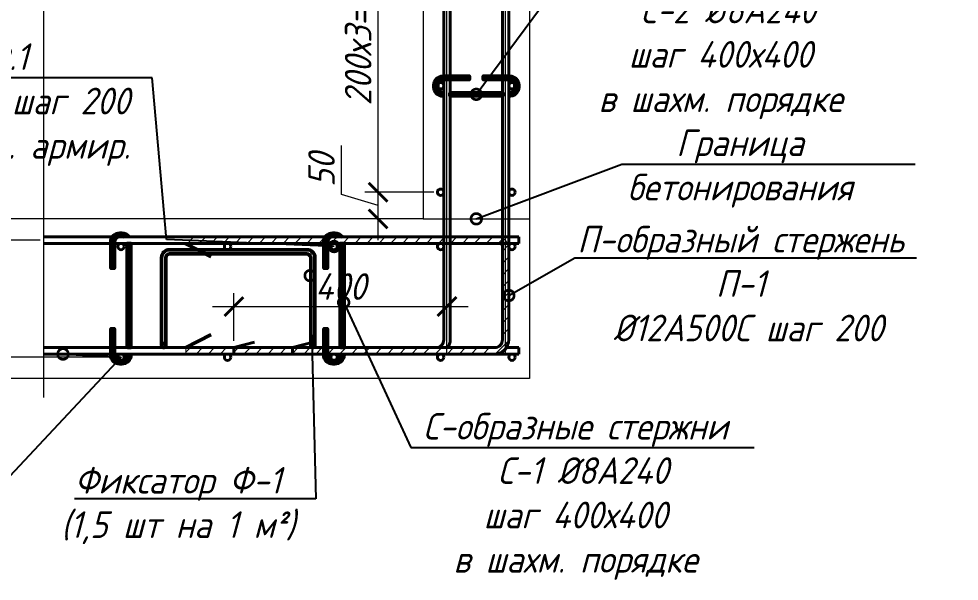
# Model space of a CAD drawing. Header units: millimetres. Extents: x 504091 to 2165846, y 135022 to 442887.
# Drawn here: x 1047893 to 1049659, y 180694 to 181751 of the extents above; entities that cross this region are included whole.
import ezdxf
from ezdxf import colors
from ezdxf.entities.mleader import LeaderData, LeaderLine
from ezdxf.math import Vec2, Vec3

# ---------------------------------------------------------------- set-up
doc = ezdxf.new("R2010")
doc.units = ezdxf.units.MM
doc.layers.get('Defpoints').update_dxf_attribs({"color": 255})
doc.layers.add('!Defpoints', color=255, linetype='Continuous', lineweight=5, plot=False)
for name, color, linetype, lineweight in [('+АР_Вспомогательная', 7, 'Continuous', 9), ('Арматура 12', 26, 'Continuous', 50), ('К_Арматура 8', 134, 'Continuous', 50), ('КР_Арматура 12', 174, 'Continuous', 40), ('Монолит тонкий', 204, 'Continuous', 9), ('ОПАЛУБКА', 32, 'Continuous', 30), ('Размер', 7, 'Continuous', 13), ('Размеры КР', 164, 'Continuous', 9)]:
    doc.layers.add(name, color=color, linetype=linetype, lineweight=lineweight)
doc.styles.add('GOST 2.304_new', font='isocpeur.ttf', dxfattribs={"width": 0.9, "oblique": 15})
doc.linetypes.add('зигзаг', pattern='A,0.00254,-5.08,[131,ltypeshp.shx,S=5.08,R=0,X=-5.08,Y=0],-10.16,[131,ltypeshp.shx,S=5.08,R=180,X=5.08,Y=0],-5.08', length=20.32254)
doc.dimstyles.new('SPDS 1_20', dxfattribs={"dimscale": 20, "dimtxt": 2.5, "dimasz": 1.77, "dimexe": 1.25, "dimexo": 0.625, "dimtad": 1, "dimdec": 0, "dimrnd": 0.001, "dimtxsty": 'GOST 2.304_new', "dimblk": 'ARCHTICK', "dimcen": 2.5, "dimdle": 2, "dimclrt": 256, "dimadec": 0, "dimazin": 2, "dimtfac": 0.75, "dimtdec": 0, "dimtmove": 1, "dimatfit": 3, "dimfxl": 0, "dimtolj": 1, "dimlwd": 9, "dimlwe": 9, "dimarcsym": 0})

# ---------------------------------------------------------------- blocks, each defined once
blk = doc.blocks.new('_DotSmall')
at = {"color": 0, "linetype": 'ByBlock', "lineweight": 35, "const_width": 0.5}
blk.add_lwpolyline([(-0.0625, 0, 1), (0.0625, 0, 1)], format="xyb", close=True, dxfattribs=at)
blk = doc.blocks.new('_ArchTick')
at = {"color": 0, "linetype": 'ByBlock', "const_width": 0.15}
blk.add_lwpolyline([(-0.5, -0.5), (0.5, 0.5)], dxfattribs=at)
blk = doc.blocks.new('*D1992')
at = {"layer": 'Defpoints', "color": 0, "lineweight": 20, "transparency": 16777216}
for p in [(1048567.7, 181424.9), (1048685, 181424.9), (1048652, 181374.9)]:
    blk.add_point(p, dxfattribs=at)
at = {"layer": 'Размеры КР', "color": 0, "lineweight": 9, "transparency": 16777216}
for p, q in [((1048498.9, 181420.5), (1048498.9, 181512.9)), ((1048567.7, 181334.9), (1048567.7, 181464.9)), ((1048567.7, 181399.9), (1048498.9, 181420.5)), ((1048672.5, 181424.9), (1048542.7, 181424.9)), ((1048639.5, 181374.9), (1048542.7, 181374.9))]:
    blk.add_line(p, q, dxfattribs=at)
at = {"layer": 'Размеры КР', "color": 0, "lineweight": 9, "transparency": 16777216, "xscale": 35.4, "yscale": 35.4, "zscale": 35.4}
for p, rotation in [((1048567.7, 181424.9), 90), ((1048567.7, 181374.9), 270)]:
    blk.add_blockref('_ArchTick', p, dxfattribs=dict(at, rotation=rotation))
at = {"layer": 'Размеры КР', "lineweight": 20, "transparency": 16777216, "insert": (1048461.4, 181466.7), "char_height": 50, "attachment_point": 5, "rotation": 90, "style": 'GOST 2.304_new'}
blk.add_mtext('\\A1;50', dxfattribs=at)
blk = doc.blocks.new('*D1993')
at = {"layer": 'Defpoints', "color": 0, "lineweight": 20, "transparency": 16777216}
for p in [(1048567.7, 182024.9), (1048685, 182024.9), (1048685, 181424.9)]:
    blk.add_point(p, dxfattribs=at)
at = {"layer": 'Размеры КР', "color": 0, "lineweight": 9, "transparency": 16777216}
for p, q in [((1048567.7, 181384.9), (1048567.7, 182064.9)), ((1048672.5, 182024.9), (1048542.7, 182024.9)), ((1048672.5, 181424.9), (1048542.7, 181424.9))]:
    blk.add_line(p, q, dxfattribs=at)
at = {"layer": 'Размеры КР', "color": 0, "lineweight": 9, "transparency": 16777216, "xscale": 35.4, "yscale": 35.4, "zscale": 35.4}
for p, rotation in [((1048567.7, 182024.9), 90), ((1048567.7, 181424.9), 270)]:
    blk.add_blockref('_ArchTick', p, dxfattribs=dict(at, rotation=rotation))
at = {"layer": 'Размеры КР', "lineweight": 20, "transparency": 16777216, "insert": (1048530.2, 181724.9), "char_height": 50, "attachment_point": 5, "rotation": 90, "style": 'GOST 2.304_new'}
blk.add_mtext('\\A1;200х3=600', dxfattribs=at)
blk = doc.blocks.new('A$C433aea4c')
at = {"layer": 'К_Арматура 8', "ltscale": 40}
for p, q in [((98.2, 40.5), (356.2, 40.5)), ((83.2, 25.5), (83.2, -139.5)), ((91.2, 25.5), (91.2, -139.5)), ((98.2, 32.5), (356.2, 32.5)), ((363.2, 25.5), (363.2, -139.5)), ((371.2, 25.5), (371.2, -139.5))]:
    blk.add_line(p, q, dxfattribs=at)
blk.add_circle((87.2, -139.5), 4, dxfattribs=at)
for centre, radius, start, end in [((98.2, 25.5), 15, 90, 180), ((356.2, 25.5), 15, 0, 90), ((98.2, 25.5), 7, 90, 180), ((356.2, 25.5), 7, 0, 90), ((367.2, -139.5), 4, 180, 0)]:
    blk.add_arc(centre, radius, start, end, dxfattribs=at)
blk = doc.blocks.new('*D2028')
at = {"layer": 'Defpoints', "color": 0, "lineweight": 20, "transparency": 16777216}
for p in [(1047822.9, 181114.9), (1048085, 181114.9), (1047972.6, 181074.9)]:
    blk.add_point(p, dxfattribs=at)
at = {"layer": 'Размеры КР', "color": 0, "lineweight": 9, "transparency": 16777216}
for p, q in [((1047822.9, 181034.9), (1047822.9, 181154.9)), ((1048072.5, 181114.9), (1047797.9, 181114.9)), ((1047960.1, 181074.9), (1047797.9, 181074.9)), ((1047822.9, 180928.1), (1047822.9, 181074.9))]:
    blk.add_line(p, q, dxfattribs=at)
at = {"layer": 'Размеры КР', "color": 0, "lineweight": 9, "transparency": 16777216, "xscale": 35.4, "yscale": 35.4, "zscale": 35.4}
for p, rotation in [((1047822.9, 181114.9), 90), ((1047822.9, 181074.9), 270)]:
    blk.add_blockref('_ArchTick', p, dxfattribs=dict(at, rotation=rotation))
at = {"layer": 'Размеры КР', "lineweight": 20, "transparency": 16777216, "insert": (1047785.4, 180976.6), "char_height": 50, "attachment_point": 5, "rotation": 90, "style": 'GOST 2.304_new'}
blk.add_mtext('\\A1;40', dxfattribs=at)
blk = doc.blocks.new('*D2029')
at = {"layer": 'Defpoints', "color": 0, "lineweight": 20, "transparency": 16777216}
for p in [(1047822.9, 181334.6), (1047945.4, 181334.6), (1048085, 181114.9)]:
    blk.add_point(p, dxfattribs=at)
at = {"layer": 'Размеры КР', "color": 0, "lineweight": 9, "transparency": 16777216}
for p, q in [((1047822.9, 181074.9), (1047822.9, 181374.6)), ((1047932.9, 181334.6), (1047797.9, 181334.6)), ((1048072.5, 181114.9), (1047797.9, 181114.9))]:
    blk.add_line(p, q, dxfattribs=at)
at = {"layer": 'Размеры КР', "color": 0, "lineweight": 9, "transparency": 16777216, "xscale": 35.4, "yscale": 35.4, "zscale": 35.4}
for p, rotation in [((1047822.9, 181334.6), 90), ((1047822.9, 181114.9), 270)]:
    blk.add_blockref('_ArchTick', p, dxfattribs=dict(at, rotation=rotation))
at = {"layer": 'Размеры КР', "lineweight": 20, "transparency": 16777216, "insert": (1047785.4, 181224.8), "char_height": 50, "attachment_point": 5, "rotation": 90, "style": 'GOST 2.304_new'}
blk.add_mtext('\\A1;220', dxfattribs=at)
blk = doc.blocks.new('*D2030')
at = {"layer": 'Defpoints', "color": 0, "lineweight": 20, "transparency": 16777216}
for p in [(1047822.9, 181374.9), (1047962.2, 181374.9), (1047945.4, 181334.6)]:
    blk.add_point(p, dxfattribs=at)
at = {"layer": 'Размеры КР', "color": 0, "lineweight": 9, "transparency": 16777216}
for p, q in [((1047754.2, 181375.4), (1047754.2, 181472.3)), ((1047822.9, 181294.6), (1047822.9, 181414.9)), ((1047822.9, 181354.8), (1047754.2, 181375.4)), ((1047949.7, 181374.9), (1047797.9, 181374.9)), ((1047932.9, 181334.6), (1047797.9, 181334.6))]:
    blk.add_line(p, q, dxfattribs=at)
at = {"layer": 'Размеры КР', "color": 0, "lineweight": 9, "transparency": 16777216, "xscale": 35.4, "yscale": 35.4, "zscale": 35.4}
for p, rotation in [((1047822.9, 181374.9), 90), ((1047822.9, 181334.6), 270)]:
    blk.add_blockref('_ArchTick', p, dxfattribs=dict(at, rotation=rotation))
at = {"layer": 'Размеры КР', "lineweight": 20, "transparency": 16777216, "insert": (1047716.7, 181423.8), "char_height": 50, "attachment_point": 5, "rotation": 90, "style": 'GOST 2.304_new'}
blk.add_mtext('\\A1;40', dxfattribs=at)
blk = doc.blocks.new('*D2031')
at = {"layer": 'Defpoints', "color": 0, "lineweight": 20, "transparency": 16777216}
for p in [(1047643.6, 181374.9), (1048122.2, 181374.9), (1048122.2, 181074.9)]:
    blk.add_point(p, dxfattribs=at)
at = {"layer": 'Размеры КР', "color": 0, "lineweight": 9, "transparency": 16777216}
for p, q in [((1047643.6, 181034.9), (1047643.6, 181414.9)), ((1048109.7, 181374.9), (1047618.6, 181374.9)), ((1048109.7, 181074.9), (1047618.6, 181074.9))]:
    blk.add_line(p, q, dxfattribs=at)
at = {"layer": 'Размеры КР', "color": 0, "lineweight": 9, "transparency": 16777216, "xscale": 35.4, "yscale": 35.4, "zscale": 35.4}
for p, rotation in [((1047643.6, 181374.9), 90), ((1047643.6, 181074.9), 270)]:
    blk.add_blockref('_ArchTick', p, dxfattribs=dict(at, rotation=rotation))
at = {"layer": 'Размеры КР', "lineweight": 20, "transparency": 16777216, "insert": (1047606.1, 181224.9), "char_height": 50, "attachment_point": 5, "rotation": 90, "style": 'GOST 2.304_new'}
blk.add_mtext('\\A1;300', dxfattribs=at)
blk = doc.blocks.new('*D2126')
at = {"layer": 'Defpoints', "color": 0, "lineweight": 20, "transparency": 16777216}
for p in [(1048697, 181210.2), (1048697, 181183.8), (1048297, 181132.9)]:
    blk.add_point(p, dxfattribs=at)
at = {"layer": 'Размеры КР', "color": 0, "lineweight": 9, "transparency": 16777216}
for p, q in [((1048297, 181145.4), (1048297, 181235.2)), ((1048697, 181196.3), (1048697, 181235.2)), ((1048257, 181210.2), (1048737, 181210.2))]:
    blk.add_line(p, q, dxfattribs=at)
at = {"layer": 'Размеры КР', "color": 0, "lineweight": 9, "transparency": 16777216, "xscale": 35.4, "yscale": 35.4, "zscale": 35.4, "rotation": 180}
blk.add_blockref('_ArchTick', (1048297, 181210.2), dxfattribs=at)
at = {"layer": 'Размеры КР', "color": 0, "lineweight": 9, "transparency": 16777216, "xscale": 35.4, "yscale": 35.4, "zscale": 35.4}
blk.add_blockref('_ArchTick', (1048697, 181210.2), dxfattribs=at)
at = {"layer": 'Размеры КР', "lineweight": 20, "transparency": 16777216, "insert": (1048497, 181247.7), "char_height": 50, "attachment_point": 5, "style": 'GOST 2.304_new'}
blk.add_mtext('\\A1;400', dxfattribs=at)

msp = doc.modelspace()

# ---------------------------------------------------------------- hatches: boundary and pattern name
at = {"layer": 'Размер', "lineweight": 13, "transparency": 33554687}
h = msp.add_hatch(dxfattribs=at)
h.set_pattern_fill('ANSI31', color=256, scale=5)
h.set_pattern_definition([(45, (-15449.399, -26623.867), (-11.22532015, 11.22532015), [])])
edge = h.paths.add_edge_path()
edge.add_line((1048206.1265, 181340.8826), (1048791.1118, 181340.8826))
edge.add_arc((1048791.1118, 181318.9826), 21.9, 360, 450, ccw=False)
edge.add_line((1048813.0118, 181318.9826), (1048813.0118, 181142.7826))
edge.add_arc((1048791.1118, 181142.7826), 21.9, 270, 360, ccw=False)
edge.add_line((1048791.1118, 181120.8826), (1048206.9097, 181120.8826))
edge.add_line((1048206.9097, 181120.8826), (1048206.9097, 181132.8826))
edge.add_line((1048206.9097, 181132.8826), (1048791.1118, 181132.8826))
edge.add_arc((1048791.1118, 181142.7826), 9.9, 270, 360)
edge.add_line((1048801.0118, 181142.7826), (1048801.0118, 181318.9826))
edge.add_arc((1048791.1118, 181318.9826), 9.9, 360, 450)
edge.add_line((1048791.1118, 181328.8826), (1048206.1265, 181328.8826))
edge.add_line((1048206.1265, 181328.8826), (1048206.1265, 181340.8826))

# ---------------------------------------------------------------- linework, layer by layer
at = {"layer": '!Defpoints', "lineweight": 20}
for points in [[(1048807.0118, 181120.8826), (1048807.0118, 182387.9467)], [(1048697.0118, 181120.8826), (1048697.0118, 182381.0523)]]:
    msp.add_lwpolyline(points, dxfattribs=at)
at = {"layer": '+АР_Вспомогательная', "color": 7, "linetype": 'Continuous', "ltscale": 50}
msp.add_lwpolyline([(1047939.1519, 182395.1929), (1047939.1519, 181910.4745), (1047970.4019, 181902.662), (1047907.9019, 181887.037), (1047939.1519, 181879.2245), (1047939.1519, 181039.182)], dxfattribs=at)
at = {"layer": 'Арматура 12', "lineweight": 53, "ltscale": 20}
for p, q in [((1048206.1265, 181328.8826), (1048253.5528, 181304.0959)), ((1048206.9097, 181132.8826), (1048254.3359, 181157.6692))]:
    msp.add_line(p, q, dxfattribs=at)
for points in [[(1048691.0118, 181605.8281), (1048689.5118, 181605.8281, -0.414213562), (1048673.0118, 181622.3281), (1048673.0118, 181626.1734, -0.414213562), (1048689.5118, 181642.6734), (1048738.4417, 181642.6734), (1048738.4417, 181636.6734), (1048689.5118, 181636.6734, 0.414213562), (1048679.0118, 181626.1734), (1048679.0118, 181622.3281, 0.414213562), (1048689.5118, 181611.8281), (1048691.0118, 181611.8281)], [(1048813.0118, 181611.9337, 0.460305877), (1048825.0118, 181622.3281), (1048825.0118, 181626.1734, 0.414213562), (1048814.5118, 181636.6734), (1048765.5962, 181636.6734), (1048765.5962, 181642.6734), (1048814.5118, 181642.6734, -0.414213562), (1048831.0118, 181626.1734), (1048831.0118, 181622.3281, -0.441038441), (1048813.0118, 181605.8793, -0.242110317)], [(1048090.8303, 181340.8826, 0.106610568), (1048086.518, 181341.7864), (1048082.6728, 181341.7864, 0.414213562), (1048072.1728, 181331.2864), (1048072.1728, 181282.3708), (1048066.1728, 181282.3708), (1048066.1728, 181331.2864, -0.414213562), (1048082.6728, 181347.7864), (1048086.518, 181347.7864, -0.242110317), (1048099.9517, 181340.8826, -0.242110317)], [(1048490.8303, 181340.8826, 0.106610568), (1048486.518, 181341.7864), (1048482.6728, 181341.7864, 0.414213562), (1048472.1728, 181331.2864), (1048472.1728, 181282.3708), (1048466.1728, 181282.3708), (1048466.1728, 181331.2864, -0.414213562), (1048482.6728, 181347.7864), (1048486.518, 181347.7864, -0.242110317), (1048499.9517, 181340.8826, -0.242110317)], [(1048103.018, 181120.8826), (1048103.018, 181119.1264, -0.414213562), (1048086.518, 181102.6264), (1048082.6728, 181102.6264, -0.414213562), (1048066.1728, 181119.1264), (1048066.1728, 181168.0563), (1048072.1728, 181168.0563), (1048072.1728, 181119.1264, 0.414213562), (1048082.6728, 181108.6264), (1048086.518, 181108.6264, 0.414213562), (1048097.018, 181119.1264), (1048097.018, 181120.8826)], [(1048503.018, 181120.8826), (1048503.018, 181119.1264, -0.414213562), (1048486.518, 181102.6264), (1048482.6728, 181102.6264, -0.414213562), (1048466.1728, 181119.1264), (1048466.1728, 181168.0563), (1048472.1728, 181168.0563), (1048472.1728, 181119.1264, 0.414213562), (1048482.6728, 181108.6264), (1048486.518, 181108.6264, 0.414213562), (1048497.018, 181119.1264), (1048497.018, 181120.8826)]]:
    msp.add_lwpolyline(points, format="xyb", dxfattribs=at)
for points in [[(1048703.0118, 181611.8281), (1048801.0118, 181611.8281), (1048801.0118, 181605.8281), (1048703.0118, 181605.8281)], [(1048097.018, 181132.8826), (1048097.018, 181328.8826), (1048103.018, 181328.8826), (1048103.018, 181132.8826)], [(1048497.018, 181132.8826), (1048497.018, 181328.8826), (1048503.018, 181328.8826), (1048503.018, 181132.8826)]]:
    msp.add_lwpolyline(points, close=True, dxfattribs=at)
msp.add_lwpolyline([(1048206.1265, 181340.8826, 2, 2, 0), (1048791.1118, 181340.8826, 2, 2, -0.414213562), (1048813.0118, 181318.9826, 2, 2, 0), (1048813.0118, 181142.7826, 2, 2, -0.414213562), (1048791.1118, 181120.8826, 2, 2, 0), (1048206.9097, 181120.8826, 2, 2, 0), (1048206.9097, 181132.8826, 2, 2, 0), (1048791.1118, 181132.8826, 2, 2, 0.414213562), (1048801.0118, 181142.7826, 2, 2, 0), (1048801.0118, 181318.9826, 2, 2, 0.414213562), (1048791.1118, 181328.8826, 2, 2, 0), (1048206.1265, 181328.8826, 0, 0, 0)], format="xyseb", close=True, dxfattribs=at)
at = {"layer": 'КР_Арматура 12', "ltscale": 12}
for p, q in [((1048832.0118, 181340.8826), (1047939.1519, 181340.8826)), ((1048832.0118, 181328.8826), (1047939.1519, 181328.8826)), ((1048832.0118, 181340.8826), (1048832.0118, 181328.8826)), ((1048297.0118, 181132.8826), (1048335.5896, 181143.1463)), ((1048407.0118, 181132.8826), (1048445.5896, 181143.1463)), ((1048407.0118, 181132.8826), (1048407.0118, 181120.8826)), ((1048786.0118, 181132.8826), (1048676.0118, 181132.8826)), ((1048832.0118, 181132.8826), (1048808.4617, 181132.8826)), ((1048832.0118, 181132.8826), (1048832.0118, 181120.8826)), ((1048832.0118, 181120.8826), (1047939.1519, 181120.8826))]:
    msp.add_line(p, q, dxfattribs=at)
for points in [[(1048717.3145, 181120.8826), (1048786.0118, 181120.8826, 0.414213562), (1048813.0118, 181147.8826), (1048813.0118, 182359.5775, 0.432668378), (1048784.3228, 182386.5247), (1048696.7288, 182381.0345)], [(1048698.4617, 181132.8826, 0.148331477), (1048703.0118, 181147.8826), (1048703.0118, 182352.6831, 0.432668378), (1048674.3228, 182379.6302), (1048349.6847, 182359.2828)], [(1048717.3145, 181132.8826), (1048786.0118, 181132.8826, 0.414213562), (1048801.0118, 181147.8826), (1048801.0118, 182359.5775, 0.432668378), (1048785.0735, 182374.5482), (1048697.4794, 182369.058)], [(1047939.1519, 181132.8826), (1048676.0118, 181132.8826, 0.414213562), (1048691.0118, 181147.8826), (1048691.0118, 182352.6831, 0.432668378), (1048675.0735, 182367.6537), (1048350.4354, 182347.3063)], [(1047939.1519, 181120.8826), (1048676.0118, 181120.8826, 0.000004021), (1048676.0122, 181120.8826)]]:
    msp.add_lwpolyline(points, format="xyb", dxfattribs=at)
msp.add_lwpolyline([(1048297.0118, 181120.8826), (1048297.0118, 181132.8826)], dxfattribs=at)
for centre in [(1048685.0118, 181624.8928), (1048819.0118, 181624.8928), (1048685.0118, 181424.8928), (1048819.0118, 181424.8928), (1048085.0118, 181322.8826), (1048285.0118, 181322.8826), (1048485.0118, 181322.8826), (1048685.0118, 181322.8826), (1048819.0118, 181322.8826), (1048085.0118, 181114.8826), (1048285.0118, 181114.8826), (1048485.0118, 181114.8826), (1048685.0118, 181114.8826), (1048819.0118, 181114.8826)]:
    msp.add_circle(centre, 6, dxfattribs=at)
at = {"layer": 'Монолит тонкий', "lineweight": 15, "ltscale": 100}
for p, q in [((1048852.0118, 182424.8339), (1048852.0118, 181074.8928)), ((1048652.0118, 182211.9061), (1048652.0118, 181374.8928)), ((1048652.0118, 181374.8928), (1047939.1519, 181374.8928)), ((1048852.0118, 181074.8928), (1047939.1519, 181074.8928))]:
    msp.add_line(p, q, dxfattribs=at)
at = {"layer": 'Размеры КР', "linetype": 'зигзаг', "lineweight": 20}
msp.add_line((1048652.0118, 181374.8928), (1048852.0118, 181374.8928), dxfattribs=at)
at = {"layer": 'Размеры КР', "lineweight": 20}
for p, q in [((1047939.1519, 181120.8826), (1048703.0118, 181120.8826)), ((1048729.1353, 181120.8826), (1048813.0118, 181120.8826))]:
    msp.add_line(p, q, dxfattribs=at)

# ---------------------------------------------------------------- block references
at = {"layer": 'ОПАЛУБКА', "ltscale": 50}
msp.add_blockref('A$C433aea4c', (1048077.9371, 181276.4317), dxfattribs=at)

# ---------------------------------------------------------------- dimensions: what is measured, and where the dimension line sits
at = {"layer": 'Размеры КР', "lineweight": 20}
dim = msp.add_linear_dim(base=(1048567.6503, 182024.8928), p1=(1048685.0118, 181424.8928), p2=(1048685.0118, 182024.8928), angle=90, text='200х3=<>', dimstyle='SPDS 1_20', dxfattribs=at)
dim.commit()
dim.dimension.update_dxf_attribs({"geometry": '*D1993', "text_midpoint": (1048530.1503, 181724.8928)})
for base, p1, p2, picture, middle in [((1048567.6503, 181424.8928), (1048652.0118, 181374.8928), (1048685.0118, 181424.8928), '*D1992', (1048461.4003, 181433.0178)), ((1047822.9046, 181374.8928), (1047945.3745, 181334.6437), (1047962.1763, 181374.8928), '*D2030', (1047716.6546, 181387.8932)), ((1047643.6057, 181374.8928), (1048122.2135, 181074.8928), (1048122.2135, 181374.8928), '*D2031', (1047606.1057, 181224.8928)), ((1047822.9046, 181334.6437), (1048085.0118, 181114.8826), (1047945.3745, 181334.6437), '*D2029', (1047785.4046, 181224.7631))]:
    dim = msp.add_linear_dim(base=base, p1=p1, p2=p2, angle=90, dimstyle='SPDS 1_20', dxfattribs=at)
    dim.commit()
    dim.dimension.update_dxf_attribs({"geometry": picture, "text_midpoint": middle})
dim = msp.add_linear_dim(base=(1048697.0118, 181210.2351), p1=(1048297.0118, 181132.8826), p2=(1048697.0118, 181183.7713), dimstyle='SPDS 1_20', dxfattribs=at)
dim.commit()
dim.dimension.update_dxf_attribs({"geometry": '*D2126', "text_midpoint": (1048497.0118, 181247.7351)})
dim = msp.add_linear_dim(base=(1047822.9046, 181114.8826), p1=(1047972.5783, 181074.8928), p2=(1048085.0118, 181114.8826), angle=90, dimstyle='SPDS 1_20', dxfattribs=at)
dim.commit()
dim.dimension.update_dxf_attribs({"geometry": '*D2028', "text_midpoint": (1047812.2192, 180976.5951), "dimtype": 160})

# ---------------------------------------------------------------- leaders
at = {"layer": 'Размер', "ltscale": 20}
ml = msp.add_multileader_mtext('Standard', dxfattribs=at)
ml.set_content('\\A1;С-образные стержни\\P С-2 %%C8А240\\Pшаг 400х400\\Pв шахм. порядке ', color=256, style='GOST 2.304_new')
ml.set_leader_properties()
ml.set_arrow_properties(name='DOTSMALL')
ml.build(insert=Vec2(0, 0))
ml.multileader.update_dxf_attribs({"text_left_attachment_type": 6, "text_right_attachment_type": 6, "arrow_head_size": 40})
ctx = ml.context
ctx.base_point, ctx.char_height, ctx.arrow_head_size, ctx.landing_gap_size, ctx.plane_origin = Vec3(1048909.6578, 181810.6499), 50, 40, 0, Vec3(1046624.9576, 212063.8754)
ctx.left_attachment, ctx.right_attachment, ctx.text_align_type = 6, 6, 1
notes = []
notes.append((ctx, [(1, (1, 1, 0), (1048901.6578, 181810.6499), (1, 0), 8, [(1, [(1048752.0299, 181608.8312)], 0, [])])]))
ctx.mtext.insert, ctx.mtext.rotation, ctx.mtext.width, ctx.mtext.alignment, ctx.mtext.flow_direction = Vec3(1049210.6001, 181875.6499), 6.283185307, 896.133701, 2, 5
ml = msp.add_multileader_mtext('Standard', dxfattribs=at)
ml.set_content('\\A1;поз.1\\P%%C12А500С шаг 200\\Pосн. верхн. армир.', color=256, style='GOST 2.304_new')
ml.set_leader_properties()
ml.set_arrow_properties(name='DOTSMALL')
ml.build(insert=Vec2(0, 0))
ml.multileader.update_dxf_attribs({"text_left_attachment_type": 6, "text_right_attachment_type": 6, "arrow_head_size": 40})
ctx = ml.context
ctx.base_point, ctx.char_height, ctx.arrow_head_size, ctx.landing_gap_size, ctx.plane_origin = Vec3(1047559.7366, 181639.6406), 50, 40, 0, Vec3(1045621.0992, 210817.9478)
ctx.left_attachment, ctx.right_attachment, ctx.text_align_type = 6, 6, 1
notes.append((ctx, [(0, (1, 1, 0), (1048143.2239, 181639.6406), (-1, 0), 8, [(1, [(1048485.0118, 181322.8826), (1048170.1012, 181336.2536)], 0, [])])]))
ctx.mtext.insert, ctx.mtext.rotation, ctx.mtext.width, ctx.mtext.alignment, ctx.mtext.flow_direction = Vec3(1047847.4803, 181704.6406), 6.283185307, 821.237763, 2, 5
ml = msp.add_multileader_mtext('Standard', dxfattribs=at)
ml.set_content('\\A1;Граница бетонирования', color=256, style='GOST 2.304_new')
ml.set_leader_properties()
ml.set_arrow_properties(name='DOTSMALL')
ml.build(insert=Vec2(0, 0))
ml.multileader.update_dxf_attribs({"text_left_attachment_type": 6, "text_right_attachment_type": 6, "arrow_head_size": 40})
ctx = ml.context
ctx.base_point, ctx.char_height, ctx.arrow_head_size, ctx.landing_gap_size, ctx.plane_origin = Vec3(1049033.4046, 181477.8907), 50, 40, 0, Vec3(1027307.3498, 327410.211)
ctx.left_attachment, ctx.right_attachment, ctx.text_align_type = 6, 6, 1
notes.append((ctx, [(1, (1, 1, 0), (1049025.4046, 181477.8907), (1, 0), 8, [(1, [(1048752.0118, 181374.8928)], 0, [])])]))
ctx.mtext.insert, ctx.mtext.rotation, ctx.mtext.width, ctx.mtext.alignment, ctx.mtext.flow_direction = Vec3(1049247.1034, 181542.8907), 6.283185307, 537.489827, 2, 5
ml = msp.add_multileader_mtext('Standard', dxfattribs=at)
ml.set_content('\\A1;П-образный стержень П-1\\P %%C12А500С шаг 200', color=256, style='GOST 2.304_new')
ml.set_leader_properties()
ml.set_arrow_properties(name='DOTSMALL')
ml.build(insert=Vec2(0, 0))
ml.multileader.update_dxf_attribs({"text_left_attachment_type": 6, "text_right_attachment_type": 6, "arrow_head_size": 40})
ctx = ml.context
ctx.base_point, ctx.char_height, ctx.arrow_head_size, ctx.landing_gap_size, ctx.plane_origin = Vec3(1048944.9861, 181301.5525), 50, 40, 0, Vec3(1047216.2793, 210635.1807)
ctx.left_attachment, ctx.right_attachment, ctx.text_align_type = 6, 6, 1
notes.append((ctx, [(1, (1, 1, 0), (1048936.9861, 181301.5525), (1, 0), 8, [(1, [(1048813.0118, 181230.8826)], 0, [])])]))
ctx.mtext.insert, ctx.mtext.rotation, ctx.mtext.width, ctx.mtext.alignment, ctx.mtext.flow_direction = Vec3(1049248.4798, 181361.5525), 6.283185307, 627.027399, 2, 5
ml = msp.add_multileader_mtext('Standard', dxfattribs=at)
ml.set_content('\\A1;Фиксатор Ф-1 \\P(1,5 шт на 1 м²)', color=256, style='GOST 2.304_new')
ml.set_leader_properties()
ml.set_arrow_properties(name='DOTSMALL')
ml.build(insert=Vec2(0, 0))
ml.multileader.update_dxf_attribs({"text_left_attachment_type": 6, "text_right_attachment_type": 6, "arrow_head_size": 40})
ctx = ml.context
ctx.base_point, ctx.char_height, ctx.arrow_head_size, ctx.landing_gap_size, ctx.plane_origin = Vec3(1047940.9542, 180848.6916), 50, 40, 0, Vec3(1047168.978, 210222.9947)
ctx.left_attachment, ctx.right_attachment, ctx.text_align_type = 6, 6, 1
notes.append((ctx, [(0, (1, 1, 0), (1048450.6723, 180848.6916), (-1, 0), 8, [(1, [(1048440.0966, 181268.2472)], 0, [])])]))
ctx.mtext.insert, ctx.mtext.rotation, ctx.mtext.width, ctx.mtext.alignment, ctx.mtext.flow_direction = Vec3(1048191.8133, 180908.6916), 6.283185307, 543.43425, 2, 5
ml = msp.add_multileader_mtext('Standard', dxfattribs=at)
ml.set_content('\\A1;С-образные стержни\\P С-1 %%C8А240\\Pшаг 400х400\\Pв шахм. порядке ', color=256, style='GOST 2.304_new')
ml.set_leader_properties()
ml.set_arrow_properties(name='DOTSMALL')
ml.build(insert=Vec2(0, 0))
ml.multileader.update_dxf_attribs({"text_left_attachment_type": 6, "text_right_attachment_type": 6, "arrow_head_size": 40})
ctx = ml.context
ctx.base_point, ctx.char_height, ctx.arrow_head_size, ctx.landing_gap_size, ctx.plane_origin = Vec3(1048637.2273, 180945.1841), 50, 40, 0, Vec3(1046352.5272, 211198.4096)
ctx.left_attachment, ctx.right_attachment, ctx.text_align_type = 6, 6, 1
notes.append((ctx, [(1, (1, 1, 0), (1048629.2273, 180945.1841), (1, 0), 8, [(1, [(1048503.018, 181217.6982)], 0, [])])]))
ctx.mtext.insert, ctx.mtext.rotation, ctx.mtext.width, ctx.mtext.alignment, ctx.mtext.flow_direction = Vec3(1048938.1697, 181010.1841), 6.283185307, 896.133701, 2, 5
ml = msp.add_multileader_mtext('Standard', dxfattribs=at)
ml.set_content('\\A1;поз.1\\P%%C12А500С шаг 200\\Pосн. нижн. армир.', color=256, style='GOST 2.304_new')
ml.set_leader_properties()
ml.set_arrow_properties(name='DOTSMALL')
ml.build(insert=Vec2(0, 0))
ml.multileader.update_dxf_attribs({"text_left_attachment_type": 6, "text_right_attachment_type": 6, "arrow_head_size": 40})
ctx = ml.context
ctx.base_point, ctx.char_height, ctx.arrow_head_size, ctx.landing_gap_size, ctx.plane_origin = Vec3(1047293.0128, 180891.6388), 50, 40, 0, Vec3(1045205.5569, 210125.3097)
ctx.left_attachment, ctx.right_attachment, ctx.text_align_type = 6, 6, 1
notes.append((ctx, [(0, (1, 1, 0), (1047876.5001, 180891.6388), (-1, 0), 8, [(0, [(1047976.052, 181120.8826), (1048085.0118, 181114.8826)], 0, [])])]))
ctx.mtext.insert, ctx.mtext.rotation, ctx.mtext.width, ctx.mtext.alignment, ctx.mtext.flow_direction = Vec3(1047580.7564, 180956.6388), 6.283185307, 821.237763, 2, 5
for ctx, leaders in notes:
    for number, flags, end, landing, length, lines in leaders:
        leader = LeaderData()
        leader.index, (leader.has_last_leader_line, leader.has_dogleg_vector, leader.attachment_direction) = number, flags
        leader.last_leader_point, leader.dogleg_vector, leader.dogleg_length = Vec3(end), Vec3(landing), length
        for number, points, colour, breaks in lines:
            line = LeaderLine()
            line.index, line.vertices, line.color, line.breaks = number, Vec3.list(points), colors.encode_raw_color(colour), breaks
            leader.lines.append(line)
        ctx.leaders.append(leader)

doc.saveas('drawing.dxf')
